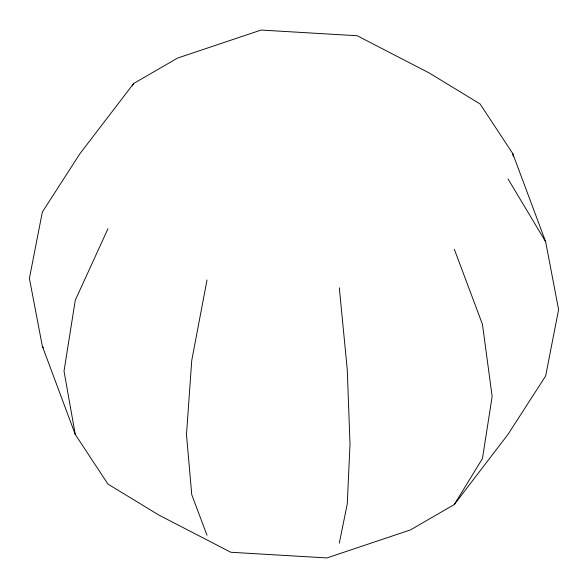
<?xml version="1.0" encoding="UTF-8"?>
<svg xmlns="http://www.w3.org/2000/svg" width="588" height="588" viewBox="0 0 588 588"><rect width="100%" height="100%" fill="white"/><g stroke="black" fill="none" stroke-linecap="round" stroke-linejoin="round"><path stroke-width="0.88" d="M207.013 279.984L191.747 360.473L186.484 434.459L191.747 494.692L207.013 535.286M339.313 543.099L347.273 503.879L350.014 444.116L347.273 369.661L339.313 287.797M107.942 228.761L75.271 300.262L64.018 371.146L75.271 434.481L107.942 484.064L158.819 515.044L230.805 552.257L326.921 557.938L410.468 529.913L454.303 504.526L508.069 434.297L545.649 375.982L558.6 309.633L545.649 241.756L512.729 153.519L480.058 103.936L429.181 72.956L357.195 35.743L261.079 30.061L177.532 58.087L133.697 83.474L79.931 153.703L42.351 212.018L29.4 278.367L42.351 346.244L75.271 434.481M132.263 85.811L133.697 83.474M454.303 504.526L482.454 458.537L492.149 396.444L482.454 324.319L454.303 249.224M508.069 178.995L545.649 241.756M42.351 346.244L43.291 347.809M512.729 153.519L513.199 156.195"/></g></svg>
